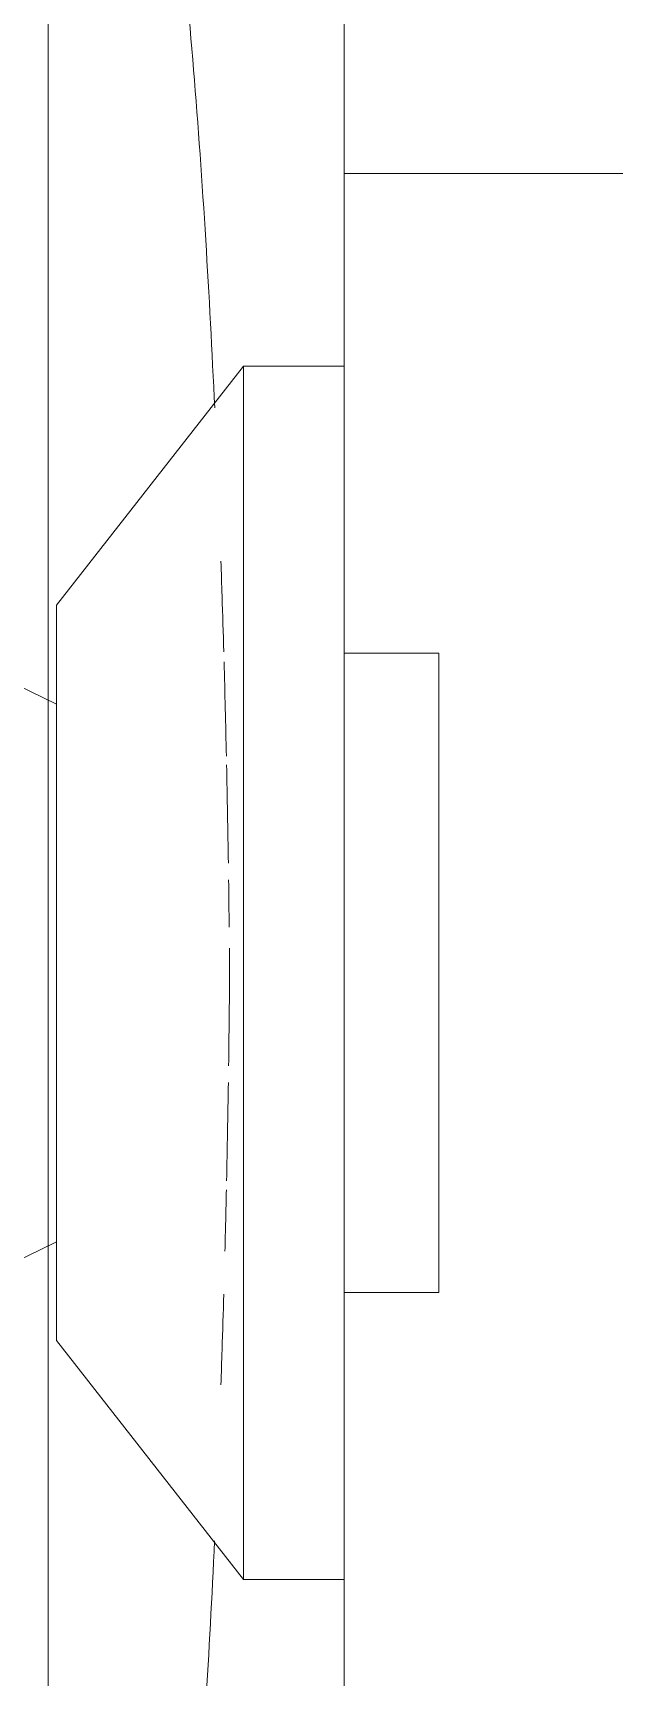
# Model space of a CAD drawing. Header units: millimetres. Extents: x -4000 to 187956, y -58990 to 162485.
# Drawn here: x 80574.3 to 80592.5, y 7500.1 to 7551.6 of the extents above; entities that cross this region are included whole.
import ezdxf

# ---------------------------------------------------------------- set-up
doc = ezdxf.new("R2010")
doc.units = ezdxf.units.MM
doc.layers.add('A-WALL', color=113, linetype='Continuous', lineweight=13)
doc.layers.add('P-SANR-FIXT', color=6, linetype='Continuous', lineweight=9)

# ---------------------------------------------------------------- blocks, each defined once
blk = doc.blocks.new('C307 - C307-V892-FFS - TANG 1')
at = {"layer": 'P-SANR-FIXT', "color": 252}
for p, q in [((-25, 23.855), (-25, 0)), ((-10, 2.966), (-10, 0)), ((-7.071, 2.966), (-10, 2.966)), ((-8.66, 2.966), (-10, 2.966)), ((-7.071, 2.966), (-8.66, 2.966)), ((7.071, 2.966), (-7.071, 2.966)), ((10, 2.966), (7.071, 2.966)), ((10, 2.966), (7.071, 2.966)), ((10, 0), (10, 2.966)), ((-18.977, 0), (-18.977, -3.149)), ((18.977, -3.149), (18.977, 0)), ((-13.418, 0), (-18.977, 0)), ((0, 0), (-18.977, 0)), ((18.977, 0), (0, 0)), ((-18.977, -3.149), (0, -3.149)), ((-18.976, -3.149), (-11.5, -9)), ((0, -3.149), (18.977, -3.149)), ((11.5, -9), (18.977, -3.149)), ((-11.5, -9), (0, -9)), ((-11.5, -9), (-9.959, -9)), ((0, -9), (11.5, -9)), ((9.959, -9), (11.5, -9))]:
    blk.add_line(p, q, dxfattribs=at)
at = {"layer": 'P-SANR-FIXT', "color": 254}
for p, q in [((-0.739, 2.966), (-7.071, 2.966)), ((7.071, 2.966), (0, 2.966)), ((-7.632, 0), (-13.418, 0)), ((-10, 0), (-7.071, 0)), ((-10, 0), (-7.071, 0)), ((-6.74, 0), (-3.382, 0)), ((-2.588, 0), (4.308, 0)), ((5, 0), (7.071, 0)), ((7.071, 0), (8.438, 0)), ((7.071, 0), (8.438, 0)), ((8.959, 0), (7.632, 0)), ((8.66, 0), (10, 0)), ((8.66, 0), (10, 0)), ((13.418, 0), (9.114, 0)), ((-18.977, -3.149), (-13.418, -3.149)), ((13.418, -3.149), (18.582, -3.149)), ((18.612, -3.149), (18.977, -3.149)), ((-9.959, -9), (-8.132, -9)), ((-7.283, -9), (-5.957, -9)), ((-5.52, -9), (0, -9)), ((0, -9), (2.191, -9)), ((2.947, -9), (5.52, -9)), ((5.957, -9), (7.283, -9)), ((8.887, -9), (9.959, -9))]:
    blk.add_line(p, q, dxfattribs=at)
at = {"layer": 'P-SANR-FIXT', "color": 90}
for p, q in [((0, 2.966), (-0.739, 2.966)), ((-25.777, 0), (-29.34, 0)), ((-17.044, 0), (-29.34, 0)), ((-25, 0), (-24.148, 0)), ((-25, 0), (-24.148, 0)), ((-22.398, 0), (-24.104, 0)), ((-23.463, 0), (-21.651, 0)), ((-23.463, 0), (-21.651, 0)), ((-17.823, 0), (-21.156, 0)), ((-20.662, 0), (-17.678, 0)), ((-20.662, 0), (-17.678, 0)), ((-17.103, 0), (-13.492, 0)), ((-17.103, 0), (-13.492, 0)), ((-13.657, 0), (-17.044, 0)), ((-13.657, 0), (-17.044, 0)), ((-10.568, 0), (-13.657, 0)), ((-10.568, 0), (-12.054, 0)), ((-11.803, 0), (-10.34, 0)), ((-11.803, 0), (-10.34, 0)), ((-7.347, 0), (-10.372, 0)), ((-7.347, 0), (-10.372, 0)), ((-10.144, 0), (-7.098, 0)), ((-10.144, 0), (-7.098, 0)), ((-3.702, 0), (-7.262, 0)), ((-5.35, 0), (-6.748, 0)), ((-6.74, 0), (-5, 0)), ((-5.35, 0), (-6.731, 0)), ((-6.47, 0), (-5.152, 0)), ((-6.47, 0), (-5.152, 0)), ((-3.507, 0), (-5.215, 0)), ((-3.507, 0), (-5.215, 0)), ((-5.023, 0), (-3.383, 0)), ((-5.023, 0), (-3.383, 0)), ((-5, 0), (-3.382, 0)), ((0, 0), (-2.864, 0)), ((0, 0), (-2.707, 0)), ((0, 0), (-2.707, 0)), ((-2.613, 0), (0, 0)), ((-2.613, 0), (0, 0)), ((-2.588, 0), (0, 0)), ((4.704, 0), (0, 0)), ((4.469, 0), (0, 0)), ((4.469, 0), (0, 0)), ((0, 0), (4.307, 0)), ((0, 0), (4.307, 0)), ((0, 0), (2.588, 0)), ((2.588, 0), (4.308, 0)), ((5, 0), (7.071, 0)), ((5.152, 0), (6.47, 0)), ((5.152, 0), (6.47, 0)), ((6.731, 0), (5.35, 0)), ((7.347, 0), (5.35, 0)), ((7.632, 0), (5.475, 0)), ((7.098, 0), (8.469, 0)), ((7.098, 0), (8.469, 0)), ((8.699, 0), (7.347, 0)), ((8.699, 0), (7.347, 0)), ((8.438, 0), (8.66, 0)), ((8.438, 0), (8.66, 0)), ((8.631, 0), (12.5, 0)), ((8.631, 0), (12.5, 0)), ((12.771, 0), (8.86, 0)), ((13.657, 0), (8.86, 0)), ((13.492, 0), (17.103, 0)), ((13.492, 0), (17.103, 0)), ((17.044, 0), (13.657, 0)), ((17.044, 0), (13.657, 0)), ((17.645, 0), (17.044, 0)), ((17.645, 0), (17.044, 0)), ((17.547, 0), (17.678, 0)), ((17.547, 0), (17.678, 0)), ((29.34, 0), (17.645, 0)), ((17.678, 0), (20.662, 0)), ((17.678, 0), (20.662, 0)), ((21.156, 0), (17.823, 0)), ((21.651, 0), (23.463, 0)), ((21.651, 0), (23.463, 0)), ((-13.418, -3.149), (-4.704, -3.149)), ((-3.702, -3.149), (-0.812, -3.149)), ((-0.812, -3.149), (0, -3.149)), ((0, -3.149), (13.418, -3.149)), ((-7.971, -9), (-6.261, -9)), ((-7.283, -9), (-5.957, -9)), ((-5.75, -9), (-2.976, -9)), ((-5.52, -9), (-2.947, -9)), ((-0.884, -9), (0, -9)), ((-0.883, -9), (0, -9)), ((0, -9), (2.191, -9)), ((0, -9), (2.203, -9)), ((2.947, -9), (5.52, -9)), ((2.976, -9), (5.75, -9)), ((5.957, -9), (7.283, -9)), ((6.261, -9), (7.971, -9))]:
    blk.add_line(p, q, dxfattribs=at)
at = {"layer": 'P-SANR-FIXT', "color": 250, "flags": 128}
for points in [[(-11.205, -47.267), (-11.8, -45.383), (-12.319, -43.475), (-12.761, -41.549), (-13.126, -39.607), (-13.414, -37.651), (-13.622, -35.686), (-13.752, -33.713), (-13.803, -31.737), (-13.775, -29.761), (-13.668, -27.787), (-13.482, -25.82), (-13.218, -23.861), (-12.875, -21.914), (-12.455, -19.983), (-11.958, -18.07), (-11.385, -16.178), (-10.736, -14.311), (-10.014, -12.471), (-9.219, -10.662), (-8.41, -9)], [(8.41, -9), (9.272, -10.778), (10.063, -12.59), (10.781, -14.432), (11.424, -16.3), (11.993, -18.194), (12.485, -20.108), (12.9, -22.04), (13.237, -23.988), (13.497, -25.947), (13.678, -27.916), (13.779, -29.889), (13.802, -31.866), (13.746, -33.842), (13.611, -35.814), (13.397, -37.779), (13.105, -39.733), (12.735, -41.675), (12.287, -43.6), (11.763, -45.506), (11.163, -47.389)]]:
    blk.add_lwpolyline(points, dxfattribs=at)
at = {"layer": 'P-SANR-FIXT', "color": 252}
for points, knots in [([(-13.761, 0), (-14.404, 0), (-15.872, 0), (-18.13, 0), (-20.53, 0), (-22.881, 0), (-25.948, 0), (-29.661, 0), (-33.224, 0), (-35.989, 0), (-38.703, 0), (-41.976, 0), (-45.718, 0), (-49.305, 0), (-52.773, 0), (-56.114, 0), (-60.368, 0), (-71.424, 0), (-86.209, 0), (-99.721, 0), (-104.576, 0), (-105.935, 0)], [-0.9346148, -0.9346148, -0.9346148, -0.9346148, -0.925, -0.9125, -0.9, -0.8875, -0.875, -0.85, -0.825, -0.8125, -0.8, -0.775, -0.75, -0.725, -0.7, -0.675, -0.65, -0.6, -0.4, -0.2, 0, 0, 0, 0]), ([(-13.761, 0), (-14.404, 0), (-15.872, 0), (-18.13, 0), (-20.53, 0), (-22.881, 0), (-25.948, 0), (-29.661, 0), (-33.224, 0), (-35.989, 0), (-38.703, 0), (-41.976, 0), (-45.718, 0), (-49.305, 0), (-52.773, 0), (-56.114, 0), (-60.368, 0), (-71.424, 0), (-86.209, 0), (-97.469, 0), (-101.889, 0), (-103.099, 0)], [-0.9346148, -0.9346148, -0.9346148, -0.9346148, -0.925, -0.9125, -0.9, -0.8875, -0.875, -0.85, -0.825, -0.8125, -0.8, -0.775, -0.75, -0.725, -0.7, -0.675, -0.65, -0.6, -0.4, -0.2, -0.1, -0.1, -0.1, -0.1]), ([(92.706, 0), (90.455, 0), (82.923, 0), (71.424, 0), (60.368, 0), (56.114, 0), (52.773, 0), (49.305, 0), (45.718, 0), (42.599, 0), (40.014, 0), (38.024, 0), (35.989, 0), (33.224, 0), (29.661, 0), (25.948, 0), (22.881, 0), (20.53, 0), (18.13, 0), (15.872, 0), (14.404, 0), (13.761, 0)], [-0.7, -0.7, -0.7, -0.7, -0.6, -0.4, -0.35, -0.325, -0.3, -0.275, -0.25, -0.225, -0.2125, -0.2, -0.1875, -0.175, -0.15, -0.125, -0.1125, -0.1, -0.0875, -0.075, -0.0653852, -0.0653852, -0.0653852, -0.0653852]), ([(98.683, 0), (95.217, 0), (86.209, 0), (71.424, 0), (60.368, 0), (56.114, 0), (52.773, 0), (49.305, 0), (45.718, 0), (42.599, 0), (40.014, 0), (38.024, 0), (35.989, 0), (33.224, 0), (29.661, 0), (25.948, 0), (22.881, 0), (20.53, 0), (18.13, 0), (15.872, 0), (14.404, 0), (13.761, 0)], [-0.8, -0.8, -0.8, -0.8, -0.6, -0.4, -0.35, -0.325, -0.3, -0.275, -0.25, -0.225, -0.2125, -0.2, -0.1875, -0.175, -0.15, -0.125, -0.1125, -0.1, -0.0875, -0.075, -0.0653852, -0.0653852, -0.0653852, -0.0653852]), ([(-61.23, -9.211), (-59.812, -8.934), (-56.941, -8.397), (-52.536, -7.633), (-48.753, -7.046), (-45.649, -6.609), (-43.276, -6.3), (-40.864, -6.004), (-37.602, -5.618), (-33.432, -5.166), (-28.273, -4.692), (-23.025, -4.319), (-19.445, -4.13), (-17.669, -4.048)], [-0.3, -0.3, -0.3, -0.3, -0.275, -0.25, -0.225, -0.2125, -0.2, -0.1875, -0.175, -0.15, -0.125, -0.1, -0.07606, -0.07606, -0.07606, -0.07606]), ([(17.763, -4.053), (19.507, -4.133), (23.055, -4.321), (28.273, -4.692), (33.432, -5.166), (37.602, -5.618), (40.864, -6.004), (44.081, -6.399), (47.997, -6.927), (52.535, -7.633), (56.941, -8.397), (59.812, -8.934), (61.23, -9.211)], [-0.9235152, -0.9235152, -0.9235152, -0.9235152, -0.9, -0.875, -0.85, -0.825, -0.8125, -0.8, -0.775, -0.75, -0.725, -0.7, -0.7, -0.7, -0.7])]:
    blk.add_open_spline(points, degree=3, knots=knots, dxfattribs=at)
at = {"layer": 'P-SANR-FIXT', "color": 90}
for points, knots in [([(-44.03, 0), (-42.367, 0), (-38.979, 0), (-31.937, 0), (-26.479, 0), (-22.797, 0)], [-0.2222222, -0.2222222, -0.2222222, -0.2222222, -0.1944444, -0.1666667, -0.1111111, -0.1111111, -0.1111111, -0.1111111]), ([(-44.03, 0), (-42.367, 0), (-38.979, 0), (-31.937, 0), (-26.479, 0), (-22.797, 0)], [-0.2222222, -0.2222222, -0.2222222, -0.2222222, -0.1944444, -0.1666667, -0.1111111, -0.1111111, -0.1111111, -0.1111111]), ([(-13.606, 0), (-12.937, 0), (-11.889, 0), (-10.836, 0), (-10.455, 0)], [-0.06540021, -0.06540021, -0.06540021, -0.06540021, -0.05555556, -0.05001144, -0.05001144, -0.05001144, -0.05001144]), ([(-13.606, 0), (-12.937, 0), (-11.889, 0), (-10.836, 0), (-10.455, 0)], [-0.06540021, -0.06540021, -0.06540021, -0.06540021, -0.05555556, -0.05001144, -0.05001144, -0.05001144, -0.05001144]), ([(13.609, 0), (13.886, 0), (16.991, 0), (20.052, 0), (22.81, 0)], [-0.9346285, -0.9346285, -0.9346285, -0.9346285, -0.93055556, -0.88888889, -0.88888889, -0.88888889, -0.88888889]), ([(13.609, 0), (13.886, 0), (16.991, 0), (20.052, 0), (22.81, 0)], [-0.9346285, -0.9346285, -0.9346285, -0.9346285, -0.93055556, -0.88888889, -0.88888889, -0.88888889, -0.88888889])]:
    blk.add_open_spline(points, degree=3, knots=knots, dxfattribs=at)
for points in [[(-22.797, 0), (-19.768, 0), (-16.709, 0), (-13.606, 0)], [(-22.797, 0), (-19.768, 0), (-16.709, 0), (-13.606, 0)], [(-10.258, 0), (-9.256, 0), (-8.25, 0), (-7.24, 0)], [(-10.258, 0), (-9.256, 0), (-8.25, 0), (-7.24, 0)], [(-5.414, 0), (-5.96, 0), (-6.503, 0), (-7.042, 0)], [(-5.414, 0), (-5.96, 0), (-6.503, 0), (-7.042, 0)], [(-6.873, 0), (-6.339, 0), (-5.804, 0), (-5.268, 0)], [(-6.873, 0), (-6.339, 0), (-5.804, 0), (-5.268, 0)], [(-3.562, 0), (-4.137, 0), (-4.71, 0), (-5.279, 0)], [(-3.562, 0), (-4.137, 0), (-4.71, 0), (-5.279, 0)], [(-5.135, 0), (-4.576, 0), (-4.015, 0), (-3.453, 0)], [(-5.135, 0), (-4.576, 0), (-4.015, 0), (-3.453, 0)], [(0, 0), (-0.926, 0), (-1.845, 0), (-2.755, 0)], [(0, 0), (-0.926, 0), (-1.845, 0), (-2.755, 0)], [(-2.667, 0), (-1.781, 0), (-0.892, 0), (0, 0)], [(-2.667, 0), (-1.781, 0), (-0.892, 0), (0, 0)], [(0, 0), (1.476, 0), (2.942, 0), (4.399, 0)], [(4.529, 0), (3.041, 0), (1.532, 0), (0, 0)], [(0, 0), (1.476, 0), (2.942, 0), (4.399, 0)], [(4.529, 0), (3.041, 0), (1.532, 0), (0, 0)], [(5.268, 0), (5.927, 0), (6.584, 0), (7.239, 0)], [(5.268, 0), (5.927, 0), (6.584, 0), (7.239, 0)], [(7.413, 0), (6.751, 0), (6.085, 0), (5.414, 0)], [(7.413, 0), (6.751, 0), (6.085, 0), (5.414, 0)], [(7.239, 0), (7.688, 0), (8.136, 0), (8.583, 0)], [(7.239, 0), (7.688, 0), (8.136, 0), (8.583, 0)], [(8.743, 0), (10.377, 0), (11.999, 0), (13.609, 0)], [(8.743, 0), (10.377, 0), (11.999, 0), (13.609, 0)]]:
    blk.add_open_spline(points, degree=3, dxfattribs=at)
at = {"layer": 'P-SANR-FIXT', "color": 254}
for points in [[(-10.64, 0), (-11.692, 0), (-12.733, 0), (-13.761, 0)], [(-10.64, 0), (-11.692, 0), (-12.733, 0), (-13.761, 0)], [(-7.413, 0), (-8.433, 0), (-9.443, 0), (-10.442, 0)], [(-7.413, 0), (-8.433, 0), (-9.443, 0), (-10.442, 0)], [(8.766, 0), (8.317, 0), (7.866, 0), (7.413, 0)], [(8.766, 0), (8.317, 0), (7.866, 0), (7.413, 0)], [(-2.907, -3.613), (-2.415, -3.606), (-1.922, -3.6), (-1.428, -3.595)], [(-0.771, -3.587), (-0.515, -3.585), (-0.258, -3.582), (0, -3.58)], [(0, -3.58), (0.477, -3.584), (0.953, -3.589), (1.428, -3.595)], [(1.428, -3.595), (1.922, -3.6), (2.415, -3.606), (2.907, -3.613)], [(-9.733, -3.756), (-8.756, -3.728), (-7.772, -3.704), (-6.781, -3.683)], [(-6.506, -3.677), (-5.489, -3.655), (-4.464, -3.637), (-3.433, -3.621)], [(3.433, -3.621), (4.464, -3.637), (5.489, -3.655), (6.506, -3.677)], [(6.781, -3.683), (7.423, -3.696), (8.063, -3.712), (8.699, -3.728)]]:
    blk.add_open_spline(points, degree=3, dxfattribs=at)
for points, knots in [([(13.761, 0), (12.733, 0), (11.131, 0), (9.501, 0), (8.927, 0)], [-0.06538525, -0.06538525, -0.06538525, -0.06538525, -0.05, -0.04170597, -0.04170597, -0.04170597, -0.04170597]), ([(13.761, 0), (12.733, 0), (11.131, 0), (9.501, 0), (8.927, 0)], [-0.06538525, -0.06538525, -0.06538525, -0.06538525, -0.05, -0.04170597, -0.04170597, -0.04170597, -0.04170597]), ([(-12.882, -3.854), (-12.516, -3.842), (-11.575, -3.81), (-10.627, -3.781), (-10.046, -3.764)], [-0.05480691, -0.05480691, -0.05480691, -0.05480691, -0.05, -0.04245581, -0.04245581, -0.04245581, -0.04245581]), ([(10.046, -3.764), (10.627, -3.781), (11.575, -3.81), (12.516, -3.842), (12.882, -3.854)], [-0.95754419, -0.95754419, -0.95754419, -0.95754419, -0.95, -0.94519309, -0.94519309, -0.94519309, -0.94519309])]:
    blk.add_open_spline(points, degree=3, knots=knots, dxfattribs=at)
blk = doc.blocks.new('C307 - C307-V945-FFS - TANG 1')
at = {"layer": 'P-SANR-FIXT', "color": 252}
for p, q in [((-25, 23.855), (-25, 0)), ((-10, 2.966), (-10, 0)), ((-7.071, 2.966), (-10, 2.966)), ((10, 2.966), (-10, 2.966)), ((10, 2.966), (7.071, 2.966)), ((10, 0), (10, 2.966)), ((-18.977, 0), (-18.977, -3.149)), ((18.977, -3.149), (18.977, 0)), ((-13.418, 0), (-18.977, 0)), ((0, 0), (-18.977, 0)), ((18.977, 0), (0, 0)), ((-18.977, -3.149), (0, -3.149)), ((-18.976, -3.149), (-11.5, -9)), ((0, -3.149), (18.977, -3.149)), ((11.5, -9), (18.977, -3.149)), ((-11.5, -9), (0, -9)), ((0, -9), (11.5, -9))]:
    blk.add_line(p, q, dxfattribs=at)
at = {"layer": 'P-SANR-FIXT', "color": 254}
for p, q in [((-0.739, 2.966), (-7.071, 2.966)), ((7.071, 2.966), (0, 2.966)), ((-7.632, 0), (-13.418, 0)), ((-10, 0), (-7.071, 0)), ((-10, 0), (-7.071, 0)), ((-6.74, 0), (-3.382, 0)), ((-2.588, 0), (0, 0)), ((0, 0), (4.308, 0)), ((5, 0), (8.438, 0)), ((7.071, 0), (8.438, 0)), ((8.959, 0), (7.632, 0)), ((8.66, 0), (10, 0)), ((8.66, 0), (10, 0)), ((13.418, 0), (9.114, 0)), ((-18.977, -3.149), (-13.418, -3.149)), ((13.418, -3.149), (18.582, -3.149)), ((18.612, -3.149), (18.977, -3.149)), ((-9.959, -9), (-8.132, -9)), ((-7.283, -9), (-5.957, -9)), ((-5.52, -9), (0, -9)), ((0, -9), (2.191, -9)), ((2.947, -9), (5.52, -9)), ((5.957, -9), (7.283, -9)), ((8.887, -9), (9.959, -9))]:
    blk.add_line(p, q, dxfattribs=at)
at = {"layer": 'P-SANR-FIXT', "color": 90}
for p, q in [((0, 2.966), (-0.739, 2.966)), ((-25.777, 0), (-29.34, 0)), ((-17.044, 0), (-29.34, 0)), ((-25, 0), (-24.148, 0)), ((-25, 0), (-24.148, 0)), ((-22.398, 0), (-24.104, 0)), ((-23.463, 0), (-21.651, 0)), ((-23.463, 0), (-21.651, 0)), ((-17.823, 0), (-21.156, 0)), ((-20.662, 0), (-17.678, 0)), ((-20.662, 0), (-17.678, 0)), ((-17.103, 0), (-13.492, 0)), ((-17.103, 0), (-13.492, 0)), ((-13.657, 0), (-17.044, 0)), ((-13.657, 0), (-17.044, 0)), ((-10.568, 0), (-13.657, 0)), ((-10.568, 0), (-12.054, 0)), ((-11.803, 0), (-10.34, 0)), ((-11.803, 0), (-10.34, 0)), ((-7.347, 0), (-10.372, 0)), ((-7.347, 0), (-10.372, 0)), ((-10.144, 0), (-7.098, 0)), ((-10.144, 0), (-7.098, 0)), ((-3.702, 0), (-7.262, 0)), ((-5.35, 0), (-6.748, 0)), ((-6.74, 0), (-5, 0)), ((-5.35, 0), (-6.731, 0)), ((-6.47, 0), (-5.152, 0)), ((-6.47, 0), (-5.152, 0)), ((-3.507, 0), (-5.215, 0)), ((-3.507, 0), (-5.215, 0)), ((-5.023, 0), (-3.383, 0)), ((-5.023, 0), (-3.383, 0)), ((-5, 0), (-3.382, 0)), ((0, 0), (-2.864, 0)), ((0, 0), (-2.707, 0)), ((0, 0), (-2.707, 0)), ((-2.613, 0), (4.307, 0)), ((-2.613, 0), (4.307, 0)), ((-2.588, 0), (0, 0)), ((4.704, 0), (0, 0)), ((4.469, 0), (0, 0)), ((4.469, 0), (0, 0)), ((0, 0), (2.588, 0)), ((2.588, 0), (4.308, 0)), ((5, 0), (7.071, 0)), ((5.152, 0), (6.47, 0)), ((5.152, 0), (6.47, 0)), ((6.731, 0), (5.35, 0)), ((7.347, 0), (5.35, 0)), ((7.632, 0), (5.475, 0)), ((7.098, 0), (8.469, 0)), ((7.098, 0), (8.469, 0)), ((8.699, 0), (7.347, 0)), ((8.699, 0), (7.347, 0)), ((8.438, 0), (8.66, 0)), ((8.438, 0), (8.66, 0)), ((8.631, 0), (12.5, 0)), ((8.631, 0), (12.5, 0)), ((12.771, 0), (8.86, 0)), ((13.657, 0), (8.86, 0)), ((13.492, 0), (17.103, 0)), ((13.492, 0), (17.103, 0)), ((17.044, 0), (13.657, 0)), ((17.044, 0), (13.657, 0)), ((17.645, 0), (17.044, 0)), ((17.645, 0), (17.044, 0)), ((17.547, 0), (17.678, 0)), ((17.547, 0), (17.678, 0)), ((29.34, 0), (17.645, 0)), ((17.678, 0), (20.662, 0)), ((17.678, 0), (20.662, 0)), ((21.156, 0), (17.823, 0)), ((21.651, 0), (23.463, 0)), ((21.651, 0), (23.463, 0)), ((-13.418, -3.149), (-4.704, -3.149)), ((-3.702, -3.149), (-0.812, -3.149)), ((-0.812, -3.149), (0, -3.149)), ((0, -3.149), (13.418, -3.149)), ((-7.971, -9), (-6.261, -9)), ((-7.283, -9), (-5.957, -9)), ((-5.75, -9), (-2.976, -9)), ((-5.52, -9), (-2.947, -9)), ((-0.884, -9), (0, -9)), ((-0.883, -9), (0, -9)), ((0, -9), (2.191, -9)), ((0, -9), (2.203, -9)), ((2.947, -9), (5.52, -9)), ((2.976, -9), (5.75, -9)), ((5.957, -9), (7.283, -9)), ((6.261, -9), (7.971, -9))]:
    blk.add_line(p, q, dxfattribs=at)
at = {"layer": 'P-SANR-FIXT', "color": 250, "flags": 128}
for points in [[(-11.205, -47.267), (-11.8, -45.383), (-12.319, -43.475), (-12.761, -41.549), (-13.126, -39.607), (-13.414, -37.651), (-13.622, -35.686), (-13.752, -33.713), (-13.803, -31.737), (-13.775, -29.761), (-13.668, -27.787), (-13.482, -25.82), (-13.218, -23.861), (-12.875, -21.914), (-12.455, -19.983), (-11.958, -18.07), (-11.385, -16.178), (-10.736, -14.311), (-10.014, -12.471), (-9.219, -10.662), (-8.41, -9)], [(8.41, -9), (9.272, -10.778), (10.063, -12.59), (10.781, -14.432), (11.424, -16.3), (11.993, -18.194), (12.485, -20.108), (12.9, -22.04), (13.237, -23.988), (13.497, -25.947), (13.678, -27.916), (13.779, -29.889), (13.802, -31.866), (13.746, -33.842), (13.611, -35.814), (13.397, -37.779), (13.105, -39.733), (12.735, -41.675), (12.287, -43.6), (11.763, -45.506), (11.163, -47.389)]]:
    blk.add_lwpolyline(points, dxfattribs=at)
at = {"layer": 'P-SANR-FIXT', "color": 252}
for points, knots in [([(-13.761, 0), (-14.404, 0), (-15.872, 0), (-18.13, 0), (-20.53, 0), (-22.881, 0), (-25.948, 0), (-29.661, 0), (-33.224, 0), (-35.989, 0), (-38.703, 0), (-41.976, 0), (-45.718, 0), (-49.305, 0), (-52.773, 0), (-56.114, 0), (-60.368, 0), (-71.424, 0), (-86.209, 0), (-99.721, 0), (-104.576, 0), (-105.935, 0)], [-0.9346148, -0.9346148, -0.9346148, -0.9346148, -0.925, -0.9125, -0.9, -0.8875, -0.875, -0.85, -0.825, -0.8125, -0.8, -0.775, -0.75, -0.725, -0.7, -0.675, -0.65, -0.6, -0.4, -0.2, 0, 0, 0, 0]), ([(-13.761, 0), (-14.404, 0), (-15.872, 0), (-18.13, 0), (-20.53, 0), (-22.881, 0), (-25.948, 0), (-29.661, 0), (-33.224, 0), (-35.989, 0), (-38.703, 0), (-41.976, 0), (-45.718, 0), (-49.305, 0), (-52.773, 0), (-56.114, 0), (-60.368, 0), (-71.424, 0), (-86.209, 0), (-99.721, 0), (-104.576, 0), (-105.935, 0)], [-0.9346148, -0.9346148, -0.9346148, -0.9346148, -0.925, -0.9125, -0.9, -0.8875, -0.875, -0.85, -0.825, -0.8125, -0.8, -0.775, -0.75, -0.725, -0.7, -0.675, -0.65, -0.6, -0.4, -0.2, 0, 0, 0, 0]), ([(105.935, 0), (104.576, 0), (99.721, 0), (86.209, 0), (71.424, 0), (60.368, 0), (56.114, 0), (52.773, 0), (49.305, 0), (45.718, 0), (42.599, 0), (40.014, 0), (38.024, 0), (35.989, 0), (33.224, 0), (29.661, 0), (25.948, 0), (22.881, 0), (20.53, 0), (18.13, 0), (15.872, 0), (14.404, 0), (13.761, 0)], [-1, -1, -1, -1, -0.8, -0.6, -0.4, -0.35, -0.325, -0.3, -0.275, -0.25, -0.225, -0.2125, -0.2, -0.1875, -0.175, -0.15, -0.125, -0.1125, -0.1, -0.0875, -0.075, -0.0653852, -0.0653852, -0.0653852, -0.0653852]), ([(105.935, 0), (104.576, 0), (99.721, 0), (86.209, 0), (71.424, 0), (60.368, 0), (56.114, 0), (52.773, 0), (49.305, 0), (45.718, 0), (42.599, 0), (40.014, 0), (38.024, 0), (35.989, 0), (33.224, 0), (29.661, 0), (25.948, 0), (22.881, 0), (20.53, 0), (18.13, 0), (15.872, 0), (14.404, 0), (13.761, 0)], [-1, -1, -1, -1, -0.8, -0.6, -0.4, -0.35, -0.325, -0.3, -0.275, -0.25, -0.225, -0.2125, -0.2, -0.1875, -0.175, -0.15, -0.125, -0.1125, -0.1, -0.0875, -0.075, -0.0653852, -0.0653852, -0.0653852, -0.0653852]), ([(-61.23, -9.211), (-59.812, -8.934), (-56.941, -8.397), (-52.536, -7.633), (-48.753, -7.046), (-45.649, -6.609), (-43.276, -6.3), (-40.864, -6.004), (-37.602, -5.618), (-33.432, -5.166), (-28.273, -4.692), (-23.025, -4.319), (-19.445, -4.13), (-17.669, -4.048)], [-0.3, -0.3, -0.3, -0.3, -0.275, -0.25, -0.225, -0.2125, -0.2, -0.1875, -0.175, -0.15, -0.125, -0.1, -0.07606, -0.07606, -0.07606, -0.07606]), ([(17.763, -4.053), (19.507, -4.133), (23.055, -4.321), (28.273, -4.692), (33.432, -5.166), (37.602, -5.618), (40.864, -6.004), (44.081, -6.399), (47.997, -6.927), (52.535, -7.633), (56.941, -8.397), (59.812, -8.934), (61.23, -9.211)], [-0.9235152, -0.9235152, -0.9235152, -0.9235152, -0.9, -0.875, -0.85, -0.825, -0.8125, -0.8, -0.775, -0.75, -0.725, -0.7, -0.7, -0.7, -0.7])]:
    blk.add_open_spline(points, degree=3, knots=knots, dxfattribs=at)
at = {"layer": 'P-SANR-FIXT', "color": 90}
for points, knots in [([(-44.03, 0), (-42.367, 0), (-38.979, 0), (-31.937, 0), (-26.479, 0), (-22.797, 0)], [-0.2222222, -0.2222222, -0.2222222, -0.2222222, -0.1944444, -0.1666667, -0.1111111, -0.1111111, -0.1111111, -0.1111111]), ([(-44.03, 0), (-42.367, 0), (-38.979, 0), (-31.937, 0), (-26.479, 0), (-22.797, 0)], [-0.2222222, -0.2222222, -0.2222222, -0.2222222, -0.1944444, -0.1666667, -0.1111111, -0.1111111, -0.1111111, -0.1111111]), ([(-13.606, 0), (-12.937, 0), (-11.889, 0), (-10.836, 0), (-10.455, 0)], [-0.06540021, -0.06540021, -0.06540021, -0.06540021, -0.05555556, -0.05001144, -0.05001144, -0.05001144, -0.05001144]), ([(-13.606, 0), (-12.937, 0), (-11.889, 0), (-10.836, 0), (-10.455, 0)], [-0.06540021, -0.06540021, -0.06540021, -0.06540021, -0.05555556, -0.05001144, -0.05001144, -0.05001144, -0.05001144]), ([(13.609, 0), (13.886, 0), (16.991, 0), (20.052, 0), (22.81, 0)], [-0.9346285, -0.9346285, -0.9346285, -0.9346285, -0.93055556, -0.88888889, -0.88888889, -0.88888889, -0.88888889]), ([(13.609, 0), (13.886, 0), (16.991, 0), (20.052, 0), (22.81, 0)], [-0.9346285, -0.9346285, -0.9346285, -0.9346285, -0.93055556, -0.88888889, -0.88888889, -0.88888889, -0.88888889])]:
    blk.add_open_spline(points, degree=3, knots=knots, dxfattribs=at)
for points in [[(-22.797, 0), (-19.768, 0), (-16.709, 0), (-13.606, 0)], [(-22.797, 0), (-19.768, 0), (-16.709, 0), (-13.606, 0)], [(-10.258, 0), (-9.256, 0), (-8.25, 0), (-7.24, 0)], [(-10.258, 0), (-9.256, 0), (-8.25, 0), (-7.24, 0)], [(-5.414, 0), (-5.96, 0), (-6.503, 0), (-7.042, 0)], [(-5.414, 0), (-5.96, 0), (-6.503, 0), (-7.042, 0)], [(-6.873, 0), (-6.339, 0), (-5.804, 0), (-5.268, 0)], [(-6.873, 0), (-6.339, 0), (-5.804, 0), (-5.268, 0)], [(-3.562, 0), (-4.137, 0), (-4.71, 0), (-5.279, 0)], [(-3.562, 0), (-4.137, 0), (-4.71, 0), (-5.279, 0)], [(-5.135, 0), (-4.576, 0), (-4.015, 0), (-3.453, 0)], [(-5.135, 0), (-4.576, 0), (-4.015, 0), (-3.453, 0)], [(0, 0), (-0.926, 0), (-1.845, 0), (-2.755, 0)], [(0, 0), (-0.926, 0), (-1.845, 0), (-2.755, 0)], [(-2.667, 0), (-1.781, 0), (-0.892, 0), (0, 0)], [(-2.667, 0), (-1.781, 0), (-0.892, 0), (0, 0)], [(0, 0), (1.476, 0), (2.942, 0), (4.399, 0)], [(4.529, 0), (3.041, 0), (1.532, 0), (0, 0)], [(0, 0), (1.476, 0), (2.942, 0), (4.399, 0)], [(4.529, 0), (3.041, 0), (1.532, 0), (0, 0)], [(5.268, 0), (5.927, 0), (6.584, 0), (7.239, 0)], [(5.268, 0), (5.927, 0), (6.584, 0), (7.239, 0)], [(7.413, 0), (6.751, 0), (6.085, 0), (5.414, 0)], [(7.413, 0), (6.751, 0), (6.085, 0), (5.414, 0)], [(7.239, 0), (7.688, 0), (8.136, 0), (8.583, 0)], [(7.239, 0), (7.688, 0), (8.136, 0), (8.583, 0)], [(8.743, 0), (10.377, 0), (11.999, 0), (13.609, 0)], [(8.743, 0), (10.377, 0), (11.999, 0), (13.609, 0)]]:
    blk.add_open_spline(points, degree=3, dxfattribs=at)
at = {"layer": 'P-SANR-FIXT', "color": 254}
for points in [[(-10.64, 0), (-11.692, 0), (-12.733, 0), (-13.761, 0)], [(-10.64, 0), (-11.692, 0), (-12.733, 0), (-13.761, 0)], [(-7.413, 0), (-8.433, 0), (-9.443, 0), (-10.442, 0)], [(-7.413, 0), (-8.433, 0), (-9.443, 0), (-10.442, 0)], [(8.766, 0), (8.317, 0), (7.866, 0), (7.413, 0)], [(8.766, 0), (8.317, 0), (7.866, 0), (7.413, 0)], [(-2.907, -3.613), (-2.415, -3.606), (-1.922, -3.6), (-1.428, -3.595)], [(-0.771, -3.587), (-0.515, -3.585), (-0.258, -3.582), (0, -3.58)], [(0, -3.58), (0.477, -3.584), (0.953, -3.589), (1.428, -3.595)], [(1.428, -3.595), (1.922, -3.6), (2.415, -3.606), (2.907, -3.613)], [(-9.733, -3.756), (-8.756, -3.728), (-7.772, -3.704), (-6.781, -3.683)], [(-6.506, -3.677), (-5.489, -3.655), (-4.464, -3.637), (-3.433, -3.621)], [(3.433, -3.621), (4.464, -3.637), (5.489, -3.655), (6.506, -3.677)], [(6.781, -3.683), (7.423, -3.696), (8.063, -3.712), (8.699, -3.728)]]:
    blk.add_open_spline(points, degree=3, dxfattribs=at)
for points, knots in [([(13.761, 0), (12.733, 0), (11.131, 0), (9.501, 0), (8.927, 0)], [-0.06538525, -0.06538525, -0.06538525, -0.06538525, -0.05, -0.04170597, -0.04170597, -0.04170597, -0.04170597]), ([(13.761, 0), (12.733, 0), (11.131, 0), (9.501, 0), (8.927, 0)], [-0.06538525, -0.06538525, -0.06538525, -0.06538525, -0.05, -0.04170597, -0.04170597, -0.04170597, -0.04170597]), ([(-12.882, -3.854), (-12.516, -3.842), (-11.575, -3.81), (-10.627, -3.781), (-10.046, -3.764)], [-0.05480691, -0.05480691, -0.05480691, -0.05480691, -0.05, -0.04245581, -0.04245581, -0.04245581, -0.04245581]), ([(10.046, -3.764), (10.627, -3.781), (11.575, -3.81), (12.516, -3.842), (12.882, -3.854)], [-0.95754419, -0.95754419, -0.95754419, -0.95754419, -0.95, -0.94519309, -0.94519309, -0.94519309, -0.94519309])]:
    blk.add_open_spline(points, degree=3, knots=knots, dxfattribs=at)
blk = doc.blocks.new('CMF2_NHAXUONG_A_rvt-1-FFS - TANG 1')
at = {"layer": 'A-WALL', "color": 50, "lineweight": 15}
for p, q in [((80574.786, 7110.104), (80574.786, 7910.104)), ((80574.786, 7577.656), (80574.786, 7551.027)), ((80574.786, 7551.027), (80574.786, 7549.467)), ((80574.786, 7548.513), (80574.786, 7547.222)), ((80574.786, 7546.406), (80574.786, 7544.106)), ((80574.786, 7543.622), (80574.786, 7541.148)), ((80574.786, 7540.225), (80574.786, 7530.554)), ((80574.786, 7529.466), (80574.786, 7527.758)), ((80574.786, 7527.698), (80574.786, 7526.292)), ((80574.786, 7525.87), (80574.786, 7524.066)), ((80574.786, 7521.485), (80574.786, 7520.307)), ((80574.786, 7520.241), (80574.786, 7518.45)), ((80574.786, 7518.05), (80574.786, 7516.63)), ((80574.786, 7516.585), (80574.786, 7514.825)), ((80574.786, 7513.114), (80574.786, 7511.075)), ((80574.786, 7509.891), (80574.786, 7504.64)), ((80574.786, 7503.563), (80574.786, 7501.24))]:
    blk.add_line(p, q, dxfattribs=at)
at = {"layer": 'P-SANR-FIXT', "color": 250, "lineweight": 9}
for name, rotation in [('C307 - C307-V892-FFS - TANG 1', 269.9999999999983), ('C307 - C307-V945-FFS - TANG 1', 269.9999999999976)]:
    blk.add_blockref(name, (80584.046, 7522.171), dxfattribs=dict(at, rotation=rotation))

msp = doc.modelspace()

# ---------------------------------------------------------------- block references
at = {"lineweight": 5}
msp.add_blockref('CMF2_NHAXUONG_A_rvt-1-FFS - TANG 1', (0, 0), dxfattribs=at)

doc.saveas('drawing.dxf')
